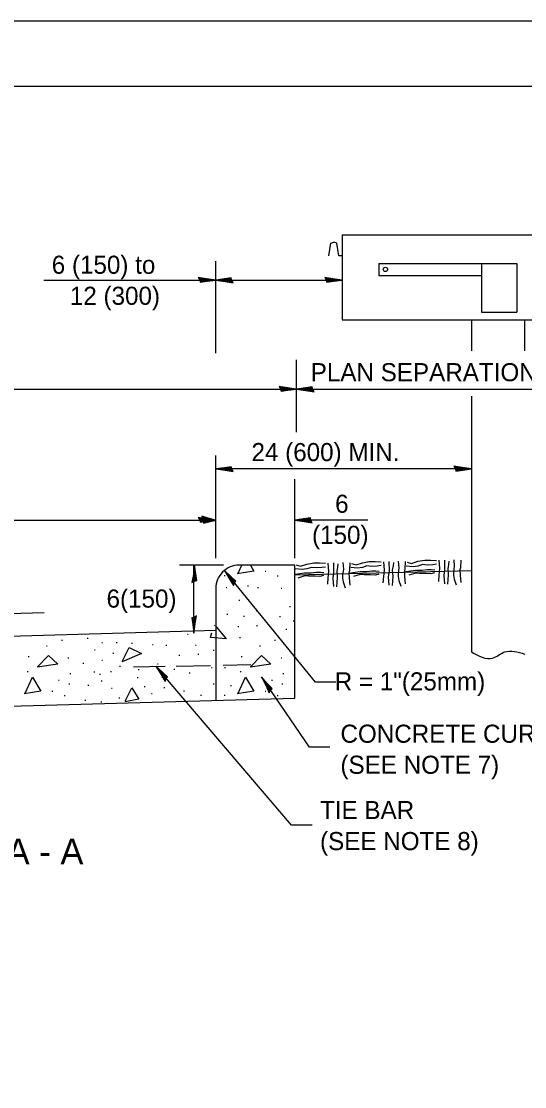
# Model space of a CAD drawing. Extents: x 112682 to 126021, y 61994 to 72129.
# Drawn here: x 113968.5 to 114163.2, y 62682.2 to 63093.9 of the extents above; entities that cross this region are included whole.
import ezdxf

# ---------------------------------------------------------------- set-up
doc = ezdxf.new("R2010")
doc.units = 0
for name, color, linetype in [('Default', 7, 'Continuous'), ('Level 1', 7, 'Continuous'), ('Sheets_50 Reference Boundary', 7, 'Continuous'), ('Sheets_General Details', 7, 'Continuous'), ('Sheets_Printer Plotting Border', 7, 'Continuous')]:
    doc.layers.add(name, color=color, linetype=linetype)

# ---------------------------------------------------------------- blocks, each defined once
blk = doc.blocks.new('C00145')
at = {"layer": 'Level 1'}
blk.add_lwpolyline([(-4.591, 0.067), (-4.437, -0.618), (-2.496, -0.323), (0, 0), (-2.665, 0.366), (-5, 0.776), (-4.591, 0.067), (-4.386, -0.386), (-1.677, 0.004), (-4.638, 0.524), (-4.201, -0.059), (-2.957, 0.02), (-4.154, 0.201)], dxfattribs=at)

msp = doc.modelspace()

# ---------------------------------------------------------------- linework, layer by layer
at = {"layer": 'Default'}
for points in [[(114037.53, 62993.99), (114037.74, 62993.06), (114040.36, 62993.46), (114043.73, 62993.9), (114040.13, 62994.39), (114036.98, 62994.94), (114037.53, 62993.99), (114037.8, 62993.37), (114041.46, 62993.9), (114037.46, 62994.6), (114038.05, 62993.82), (114039.73, 62993.92), (114038.12, 62994.17)], [(114049.92, 62993.8), (114049.72, 62994.73), (114047.1, 62994.33), (114043.73, 62993.9), (114047.32, 62993.4), (114050.48, 62992.85), (114049.92, 62993.8), (114049.65, 62994.42), (114045.99, 62993.89), (114049.99, 62993.19), (114049.4, 62993.97), (114047.72, 62993.87), (114049.33, 62993.62)], [(114086.46, 62993.99), (114086.67, 62993.06), (114089.29, 62993.46), (114092.66, 62993.9), (114089.06, 62994.39), (114085.91, 62994.94), (114086.46, 62993.99), (114086.74, 62993.37), (114090.39, 62993.9), (114086.4, 62994.6), (114086.99, 62993.82), (114088.67, 62993.92), (114087.05, 62994.17)], [(114068.82, 62951.86), (114069.03, 62950.94), (114071.65, 62951.34), (114075.02, 62951.77), (114071.42, 62952.27), (114068.27, 62952.82), (114068.82, 62951.86), (114069.1, 62951.25), (114072.76, 62951.78), (114068.76, 62952.48), (114069.35, 62951.69), (114071.03, 62951.8), (114069.41, 62952.05)], [(114081.22, 62951.68), (114081.01, 62952.61), (114078.39, 62952.21), (114075.02, 62951.77), (114078.62, 62951.28), (114081.77, 62950.73), (114081.22, 62951.68), (114080.94, 62952.3), (114077.29, 62951.77), (114081.28, 62951.07), (114080.69, 62951.85), (114079.01, 62951.75), (114080.63, 62951.5)], [(114049.92, 62920.82), (114049.72, 62921.75), (114047.1, 62921.35), (114043.73, 62920.92), (114047.32, 62920.42), (114050.48, 62919.87), (114049.92, 62920.82), (114049.65, 62921.44), (114045.99, 62920.91), (114049.99, 62920.21), (114049.4, 62920.99), (114047.72, 62920.89), (114049.33, 62920.64)], [(114136.4, 62921.01), (114136.6, 62920.08), (114139.22, 62920.48), (114142.59, 62920.92), (114139, 62921.41), (114135.84, 62921.96), (114136.4, 62921.01), (114136.67, 62920.39), (114140.33, 62920.92), (114136.33, 62921.62), (114136.92, 62920.84), (114138.6, 62920.94), (114136.99, 62921.19)], [(114037.53, 62901.24), (114037.74, 62900.32), (114040.36, 62900.71), (114043.73, 62901.15), (114040.13, 62901.64), (114036.98, 62902.2), (114037.53, 62901.24), (114037.8, 62900.63), (114041.46, 62901.16), (114037.46, 62901.86), (114038.05, 62901.07), (114039.73, 62901.18), (114038.12, 62901.42)], [(114080.52, 62901.06), (114080.32, 62901.98), (114077.7, 62901.59), (114074.33, 62901.15), (114077.92, 62900.66), (114081.08, 62900.1), (114080.52, 62901.06), (114080.25, 62901.67), (114076.59, 62901.15), (114080.59, 62900.44), (114080, 62901.23), (114078.32, 62901.12), (114079.93, 62900.88)], [(114035.48, 62877.55), (114036.4, 62877.76), (114036, 62880.38), (114035.57, 62883.75), (114035.07, 62880.15), (114034.52, 62877), (114035.48, 62877.55), (114036.09, 62877.83), (114035.56, 62881.48), (114034.86, 62877.48), (114035.65, 62878.07), (114035.54, 62879.75), (114035.29, 62878.14)], [(114050.94, 62876.85), (114051.52, 62877.6), (114049.56, 62879.38), (114047.09, 62881.71), (114048.98, 62878.61), (114050.55, 62875.82), (114050.94, 62876.85), (114051.24, 62877.46), (114048.52, 62879.96), (114050.5, 62876.41), (114050.74, 62877.37), (114049.59, 62878.6), (114050.43, 62877.2)], [(114050.94, 62876.85), (114051.52, 62877.6), (114049.56, 62879.38), (114047.09, 62881.71), (114048.98, 62878.61), (114050.55, 62875.82), (114050.94, 62876.85), (114051.24, 62877.46), (114048.52, 62879.96), (114050.5, 62876.41), (114050.74, 62877.37), (114049.59, 62878.6), (114050.43, 62877.2)], [(114035.36, 62863.64), (114034.44, 62863.43), (114034.84, 62860.81), (114035.27, 62857.44), (114035.77, 62861.04), (114036.32, 62864.19), (114035.36, 62863.64), (114034.75, 62863.36), (114035.28, 62859.7), (114035.98, 62863.7), (114035.19, 62863.11), (114035.3, 62861.43), (114035.54, 62863.05)], [(114024.51, 62839.83), (114025.09, 62840.58), (114023.11, 62842.35), (114020.63, 62844.66), (114022.54, 62841.58), (114024.12, 62838.79), (114024.51, 62839.83), (114024.8, 62840.43), (114022.06, 62842.92), (114024.07, 62839.39), (114024.3, 62840.34), (114023.15, 62841.57), (114023.99, 62840.17)], [(114064.84, 62835.38), (114065.49, 62836.07), (114063.68, 62838.01), (114061.42, 62840.55), (114063.04, 62837.3), (114064.36, 62834.38), (114064.84, 62835.38), (114065.19, 62835.95), (114062.69, 62838.67), (114064.37, 62834.98), (114064.69, 62835.91), (114063.65, 62837.23), (114064.36, 62835.76)]]:
    msp.add_lwpolyline(points, dxfattribs=at)
at = {"layer": 'Sheets_50 Reference Boundary'}
msp.add_lwpolyline([(112782.29, 63068.9), (114357.29, 63068.9), (114357.29, 62068.9), (112782.29, 62068.9)], close=True, dxfattribs=at)
at = {"layer": 'Sheets_General Details'}
for p, q in [((114382.29, 63093.9), (112682.29, 63093.9)), ((114092.66, 63011.43), (114092.66, 62978.5)), ((114092.66, 63011.43), (114190.12, 63011.43)), ((114087.52, 63003.3), (114088.29, 63008.11)), ((114088.29, 63008.11), (114089.45, 63008.49)), ((114090.61, 63008.11), (114089.45, 63008.49)), ((114091.38, 63003.3), (114090.61, 63008.11)), ((114043.73, 62965.67), (114043.73, 63001.17)), ((114092.66, 63003.3), (114091.38, 63003.3)), ((114106.77, 63000.31), (114160.2, 63000.31)), ((114106.77, 63000.31), (114106.77, 62995.61)), ((114146.52, 63000.31), (114146.52, 62981.49)), ((114160.2, 63000.31), (114160.2, 62981.49)), ((113977.24, 62993.9), (114092.66, 62993.9)), ((114106.77, 62995.61), (114146.52, 62995.61)), ((114146.52, 62981.49), (114160.2, 62981.49)), ((114092.66, 62978.5), (114190.12, 62978.5)), ((114142.59, 62978.5), (114142.59, 62966.52)), ((114163.19, 62978.5), (114163.19, 62966.52)), ((114075.02, 62935.15), (114075.02, 62963.1)), ((113721.09, 62951.77), (114075.02, 62951.77)), ((114075.02, 62951.77), (114218.81, 62951.77)), ((114142.59, 62948.99), (114142.59, 62850.18)), ((114043.73, 62886.45), (114043.73, 62926.12)), ((114142.59, 62920.92), (114043.73, 62920.92)), ((114074.33, 62886.45), (114074.33, 62917.01)), ((114043.73, 62886.45), (114043.73, 62903.85)), ((113645.29, 62901.15), (114043.73, 62901.15)), ((114102.57, 62901.15), (114074.33, 62901.15)), ((114046.68, 62883.75), (114029.71, 62883.75)), ((114035.27, 62857.44), (114035.27, 62883.75)), ((114082.33, 62838.49), (114047.09, 62881.71)), ((114074.33, 62883.75), (114052.81, 62883.75)), ((114074.33, 62832.37), (114074.33, 62883.75)), ((114074.33, 62879.99), (114142.59, 62881.67)), ((114047, 62879.8), (114047.36, 62879.8)), ((114062.79, 62881.35), (114063.15, 62881.35)), ((114067.51, 62879.65), (114067.87, 62879.65)), ((114043.73, 62874.73), (114043.73, 62857.68)), ((114047.7, 62875.08), (114048.06, 62875.08)), ((114055.98, 62875.78), (114056.34, 62875.78)), ((114059.93, 62875.16), (114060.29, 62875.16)), ((114068.98, 62874.85), (114069.34, 62874.85)), ((114052.69, 62870.22), (114053.05, 62870.22)), ((113977.43, 62865.34), (113879.99, 62862.53)), ((114059.31, 62866.26), (114059.67, 62866.26)), ((114072.23, 62867.73), (114072.59, 62867.73)), ((114048.01, 62864.79), (114048.37, 62864.79)), ((114054.43, 62864.01), (114054.79, 62864.01)), ((114068.44, 62863.86), (114068.8, 62863.86)), ((114073.63, 62862.16), (114073.99, 62862.16)), ((114043.73, 62858.52), (113720.87, 62849.19)), ((114032.76, 62857.05), (114033.12, 62857.05)), ((114043.73, 62857.68), (114043.73, 62831.62)), ((114052.27, 62859.99), (114052.63, 62859.99)), ((114059.46, 62860.45), (114059.82, 62860.45)), ((114070.84, 62859.06), (114071.2, 62859.06)), ((113984.11, 62854.73), (113984.47, 62854.73)), ((113994.02, 62855.58), (113994.38, 62855.58)), ((113999.64, 62853.8), (114000, 62853.8)), ((114005.22, 62853.8), (114005.58, 62853.8)), ((114011.17, 62853.64), (114011.53, 62853.64)), ((114019.22, 62853.02), (114019.58, 62853.02)), ((114024.41, 62852.79), (114024.77, 62852.79)), ((114035.86, 62852.87), (114036.22, 62852.87)), ((114052.96, 62855.81), (114053.32, 62855.81)), ((114066.51, 62854.73), (114066.87, 62854.73)), ((113978.23, 62852.56), (113978.59, 62852.56)), ((113996.81, 62851.01), (113997.17, 62851.01)), ((114003.98, 62849.77), (114004.34, 62849.77)), ((114029.44, 62849), (114029.8, 62849)), ((114036.79, 62849.31), (114037.15, 62849.31)), ((114042.75, 62850.86), (114043.11, 62850.86)), ((114060.62, 62852.56), (114060.98, 62852.56)), ((113971.19, 62848.38), (113971.55, 62848.38)), ((113986.59, 62847.92), (113986.95, 62847.92)), ((113992.39, 62845.9), (113992.75, 62845.9)), ((113999.64, 62847.06), (114000, 62847.06)), ((114006.53, 62844.67), (114006.89, 62844.67)), ((114011.99, 62844.39), (114024.23, 62844.65)), ((114073.08, 62783.24), (114020.63, 62844.66)), ((114021.16, 62845.59), (114021.52, 62845.59)), ((114028.44, 62844.74), (114041.74, 62845.02)), ((114046.56, 62845.12), (114057.31, 62845.35)), ((114053.58, 62848.38), (114053.94, 62848.38)), ((114068.98, 62847.92), (114069.34, 62847.92)), ((113970.8, 62842.65), (113971.16, 62842.65)), ((113987.29, 62841.88), (113987.65, 62841.88)), ((113996.57, 62842.5), (113996.93, 62842.5)), ((113998.79, 62841.57), (113999.15, 62841.57)), ((114003.05, 62842.65), (114003.41, 62842.65)), ((114013.34, 62840.36), (114013.7, 62840.36)), ((114013.73, 62843.35), (114014.09, 62843.35)), ((114022.86, 62840.49), (114023.22, 62840.49)), ((114027.5, 62843.58), (114027.86, 62843.58)), ((114033.46, 62842.11), (114033.82, 62842.11)), ((114042.05, 62844.2), (114042.41, 62844.2)), ((114047.16, 62844.2), (114047.52, 62844.2)), ((114053.2, 62842.65), (114053.56, 62842.65)), ((114079.93, 62813.44), (114061.42, 62840.55)), ((114069.68, 62841.88), (114070.04, 62841.88)), ((113982.88, 62839.28), (113983.24, 62839.28)), ((113986.9, 62837.81), (113987.26, 62837.81)), ((113994.25, 62837.42), (113994.61, 62837.42)), ((113999.41, 62838.97), (113999.77, 62838.97)), ((114003.36, 62836.26), (114003.72, 62836.26)), ((114016.05, 62836.88), (114016.41, 62836.88)), ((114023.71, 62836.49), (114024.07, 62836.49)), ((114042.75, 62837.81), (114043.11, 62837.81)), ((114049.48, 62837.19), (114049.84, 62837.19)), ((114065.27, 62839.28), (114065.63, 62839.28)), ((114069.29, 62837.81), (114069.65, 62837.81)), ((114090.22, 62838.49), (114082.33, 62838.49)), ((113720.22, 62822.27), (114074.33, 62832.37)), ((113980.4, 62835.02), (113980.76, 62835.02)), ((113985.12, 62833.32), (113985.48, 62833.32)), ((114006.3, 62832.47), (114006.66, 62832.47)), ((114018.84, 62834.09), (114019.2, 62834.09)), ((114031.3, 62835.18), (114031.66, 62835.18)), ((114037.87, 62833.47), (114038.23, 62833.47)), ((114047, 62833.47), (114047.36, 62833.47)), ((114062.79, 62835.02), (114063.15, 62835.02)), ((114067.51, 62833.32), (114067.87, 62833.32)), ((113993.09, 62831.62), (113993.45, 62831.62)), ((113999.33, 62830.92), (113999.69, 62830.92)), ((114087.82, 62813.44), (114079.93, 62813.44)), ((114080.96, 62783.24), (114073.08, 62783.24))]:
    msp.add_line(p, q, dxfattribs=at)
msp.add_lwpolyline([(112782.29, 63068.9), (114357.29, 63068.9), (114357.29, 62018.9), (112782.29, 62018.9)], close=True, dxfattribs=at)
for points in [[(114117.71, 62884.93), (114119.44, 62884.4), (114121.89, 62885.22), (114124.54, 62885.67), (114126.81, 62885.72), (114129.1, 62885.59)], [(114132.14, 62885.66), (114132.22, 62882.05), (114131.9, 62879.77), (114132.17, 62876.54)], [(114135.74, 62885.75), (114135.99, 62883.29), (114135.67, 62880.81), (114135.7, 62879.86), (114135.93, 62878.35), (114136.74, 62876.09)], [(114138.62, 62877.08), (114138.36, 62879.93), (114138.31, 62882.01), (114138.48, 62882.78), (114138.6, 62885.63)], [(114057.11, 62883.75), (114058.52, 62881.41), (114052.03, 62880.33)], [(114052.39, 62880.6), (114053.85, 62883.75)], [(114086.22, 62883.01), (114084.71, 62882.79), (114082.62, 62882.74), (114080.72, 62882.88), (114079.02, 62882.27), (114077.13, 62882.03), (114074.46, 62882.34)], [(114074.8, 62883.87), (114076.52, 62883.35), (114078.97, 62884.17), (114081.62, 62884.61), (114083.9, 62884.67), (114086.18, 62884.53)], [(114087.13, 62884.56), (114087.4, 62881.33), (114087.08, 62878.86), (114086.96, 62876.38)], [(114089.22, 62884.61), (114089.31, 62881), (114088.99, 62878.71), (114089.26, 62875.49)], [(114090.59, 62875.33), (114090.88, 62878.95), (114090.64, 62881.22), (114090.97, 62882.94), (114091.13, 62884.28)], [(114092.83, 62884.7), (114093.08, 62882.23), (114092.76, 62879.76), (114092.79, 62878.81), (114093.01, 62877.29), (114093.83, 62875.03)], [(114095.7, 62876.03), (114095.44, 62878.87), (114095.39, 62880.96), (114095.56, 62881.72), (114095.68, 62884.58)], [(114095.78, 62880.78), (114097.67, 62881.02), (114099.57, 62881.25), (114102.03, 62881.31), (114104.12, 62881.55), (114105.64, 62881.59), (114106.97, 62881.43)], [(114107.68, 62883.54), (114106.16, 62883.31), (114104.08, 62883.26), (114102.17, 62883.41), (114100.48, 62882.79), (114098.58, 62882.56), (114095.92, 62882.87)], [(114096.26, 62884.4), (114097.98, 62883.87), (114100.43, 62884.69), (114103.08, 62885.14), (114105.36, 62885.19), (114107.64, 62885.06)], [(114108.59, 62885.08), (114108.86, 62881.86), (114108.54, 62879.38), (114108.41, 62876.91)], [(114110.68, 62885.13), (114110.77, 62881.53), (114110.44, 62879.24), (114110.71, 62876.02)], [(114112.05, 62875.86), (114112.34, 62879.48), (114112.09, 62881.75), (114112.43, 62883.47), (114112.59, 62884.8)], [(114114.29, 62885.22), (114114.54, 62882.76), (114114.22, 62880.28), (114114.24, 62879.33), (114114.47, 62877.82), (114115.28, 62875.56)], [(114117.16, 62876.55), (114116.9, 62879.4), (114116.85, 62881.49), (114117.02, 62882.25), (114117.14, 62885.1)], [(114117.23, 62881.31), (114119.13, 62881.54), (114121.02, 62881.78), (114123.49, 62881.84), (114125.57, 62882.08), (114127.09, 62882.12), (114128.43, 62881.96)], [(114129.14, 62884.07), (114127.62, 62883.84), (114125.53, 62883.79), (114123.63, 62883.93), (114121.93, 62883.32), (114120.04, 62883.08), (114117.37, 62883.4)], [(114130.05, 62885.61), (114130.32, 62882.39), (114130, 62879.91), (114129.87, 62877.44)], [(114133.5, 62876.39), (114133.8, 62880), (114133.55, 62882.28), (114133.89, 62883.99), (114134.04, 62885.33)], [(114074.32, 62880.25), (114076.21, 62880.49), (114078.11, 62880.72), (114080.58, 62880.79), (114082.66, 62881.03), (114084.18, 62881.06), (114085.51, 62880.91)], [(114085.35, 62879.76), (114084.03, 62879.35), (114082.13, 62879.49), (114079.66, 62879.43), (114078.14, 62879.59), (114075.5, 62878.76)], [(114106.81, 62880.29), (114105.49, 62879.88), (114103.59, 62880.02), (114101.12, 62879.96), (114099.59, 62880.11), (114096.95, 62879.29)], [(114128.27, 62880.82), (114126.94, 62880.41), (114125.04, 62880.55), (114122.57, 62880.49), (114121.05, 62880.64), (114118.41, 62879.82)], [(114043.56, 62860.41), (114047.79, 62855.27), (114041.66, 62855.72), (114042.28, 62857.64)], [(114043.15, 62860.36), (114043.2, 62860.5)], [(113974.77, 62844.45), (113979.1, 62848.78), (113982.7, 62845.45), (113974.69, 62844.27)], [(114007.6, 62846.53), (114010.21, 62851.85), (114014.99, 62849.59), (114007.54, 62846.42)], [(114057.17, 62844.45), (114061.49, 62848.78), (114065.1, 62845.45), (114057.09, 62844.27)], [(113970, 62834.27), (113972.88, 62840.49), (113976.12, 62835.08), (113969.63, 62834)], [(114052.39, 62834.27), (114055.27, 62840.49), (114058.52, 62835.08), (114052.03, 62834)], [(114008.77, 62831.11), (114011.29, 62836.34), (114013.99, 62831.93), (114008.72, 62830.93)]]:
    msp.add_lwpolyline(points, dxfattribs=at)
msp.add_circle((114109.35, 62998.02), 0.855, dxfattribs=at)
msp.add_arc((114052.74, 62874.71), 9, 89.5862, 179.8696, dxfattribs=at)
msp.add_spline([(114142.59, 62850.18), (114150.75, 62847.83), (114155.43, 62850.18), (114163.22, 62849.4)], degree=3, dxfattribs=at)
at = {"layer": 'Sheets_Printer Plotting Border'}
msp.add_lwpolyline([(112682.29, 61993.9), (114382.29, 61993.9), (114382.29, 63093.9), (112682.29, 63093.9)], close=True, dxfattribs=at)

# ---------------------------------------------------------------- block references
at = {"layer": 'Sheets_General Details', "xscale": 1.08, "yscale": 1.9368723098995695}
msp.add_blockref('C00145', (114043.73, 62901.15), dxfattribs=at)

# ---------------------------------------------------------------- texts
at = {"layer": 'Sheets_General Details'}
for s, height, p in [('6 (150) to', 7, (113980.32, 62996.33)), ('12 (300)', 7, (113987.32, 62984.33)), ('PLAN SEPARATION WIDTH', 7, (114080.46, 62954.81)), ('24 (600) MIN.', 7, (114057.56, 62923.93)), ('6', 7, (114089.9, 62903.96)), ('(150)', 7, (114080.97, 62891.96)), ('6(150)', 7, (114001.51, 62867.32)), (' R = 1"(25mm)', 7, (114087.14, 62835.33)), ('CONCRETE CURB, TYPE B', 7, (114091.96, 62815.1)), ('(SEE NOTE 7)', 7, (114091.96, 62803.1)), ('TIE BAR', 7, (114084.06, 62785.6)), ('(SEE NOTE 8)', 7, (114084.06, 62773.6)), ('SECTION A - A', 10, (113899.71, 62768.07))]:
    msp.add_text(s, height=height, dxfattribs=at).set_placement(p)

doc.saveas('drawing.dxf')
